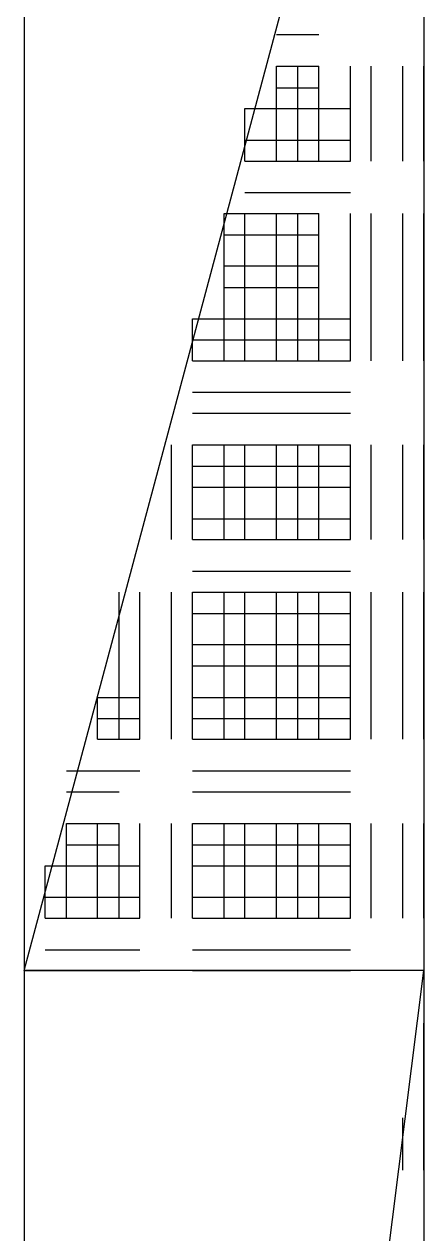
# Model space of a CAD drawing. Header units: millimetres. Extents: x 5 to 415, y 48 to 251.
# Drawn here: x 185.42 to 186.09, y 77.629 to 79.657 of the extents above; entities that cross this region are included whole.
import ezdxf

# ---------------------------------------------------------------- set-up
doc = ezdxf.new("R2010")
doc.units = ezdxf.units.MM
doc.layers.add('P', color=7, linetype='Continuous')

msp = doc.modelspace()

# ---------------------------------------------------------------- linework, layer by layer
at = {"layer": 'P'}
for points in [[(185.42, 80.574), (185.42, 78.07)], [(185.42, 78.07), (186.09, 80.574)], [(186.09, 80.574), (186.09, 78.07)], [(185.843, 79.64), (185.914, 79.64)], [(185.843, 79.64), (185.914, 79.64)], [(185.843, 79.64), (185.914, 79.64)], [(185.843, 79.516), (185.843, 79.587)], [(185.843, 79.516), (185.843, 79.587)], [(185.843, 79.516), (185.843, 79.587)], [(185.843, 79.587), (185.914, 79.587)], [(185.843, 79.587), (185.914, 79.587)], [(185.843, 79.587), (185.914, 79.587)], [(185.843, 79.587), (185.914, 79.587)], [(185.879, 79.516), (185.879, 79.587)], [(185.879, 79.516), (185.879, 79.587)], [(185.879, 79.516), (185.879, 79.587)], [(185.879, 79.516), (185.879, 79.587)], [(185.914, 79.516), (185.914, 79.587)], [(185.914, 79.516), (185.914, 79.587)], [(185.914, 79.516), (185.914, 79.587)], [(185.914, 79.516), (185.914, 79.587)], [(185.967, 79.516), (185.967, 79.587)], [(185.967, 79.516), (185.967, 79.587)], [(185.967, 79.516), (185.967, 79.587)], [(186.002, 79.516), (186.002, 79.587)], [(186.002, 79.516), (186.002, 79.587)], [(186.002, 79.516), (186.002, 79.587)], [(186.002, 79.516), (186.002, 79.587)], [(186.055, 79.516), (186.055, 79.587)], [(186.055, 79.516), (186.055, 79.587)], [(186.055, 79.516), (186.055, 79.587)], [(186.055, 79.516), (186.055, 79.587)], [(186.09, 79.516), (186.09, 79.587)], [(186.09, 79.516), (186.09, 79.587)], [(185.843, 79.551), (185.914, 79.551)], [(185.843, 79.551), (185.914, 79.551)], [(185.843, 79.551), (185.914, 79.551)], [(185.843, 79.551), (185.914, 79.551)], [(185.79, 79.428), (185.79, 79.516)], [(185.79, 79.516), (185.879, 79.516)], [(185.79, 79.516), (185.879, 79.516)], [(185.79, 79.516), (185.879, 79.516)], [(185.843, 79.428), (185.843, 79.516)], [(185.843, 79.428), (185.843, 79.516)], [(185.843, 79.428), (185.843, 79.516)], [(185.843, 79.428), (185.843, 79.516)], [(185.843, 79.516), (185.914, 79.516)], [(185.879, 79.428), (185.879, 79.516)], [(185.879, 79.428), (185.879, 79.516)], [(185.879, 79.428), (185.879, 79.516)], [(185.879, 79.428), (185.879, 79.516)], [(185.879, 79.516), (185.967, 79.516)], [(185.879, 79.516), (185.967, 79.516)], [(185.879, 79.516), (185.967, 79.516)], [(185.914, 79.428), (185.914, 79.516)], [(185.914, 79.428), (185.914, 79.516)], [(185.914, 79.428), (185.914, 79.516)], [(185.914, 79.428), (185.914, 79.516)], [(185.967, 79.428), (185.967, 79.516)], [(185.967, 79.428), (185.967, 79.516)], [(185.967, 79.428), (185.967, 79.516)], [(186.002, 79.428), (186.002, 79.516)], [(186.002, 79.428), (186.002, 79.516)], [(186.002, 79.428), (186.002, 79.516)], [(186.002, 79.428), (186.002, 79.516)], [(186.055, 79.428), (186.055, 79.516)], [(186.055, 79.428), (186.055, 79.516)], [(186.055, 79.428), (186.055, 79.516)], [(186.055, 79.428), (186.055, 79.516)], [(186.09, 79.428), (186.09, 79.516)], [(186.09, 79.428), (186.09, 79.516)], [(185.79, 79.463), (185.879, 79.463)], [(185.79, 79.463), (185.879, 79.463)], [(185.79, 79.463), (185.879, 79.463)], [(185.79, 79.463), (185.879, 79.463)], [(185.879, 79.463), (185.967, 79.463)], [(185.879, 79.463), (185.967, 79.463)], [(185.879, 79.463), (185.967, 79.463)], [(185.879, 79.463), (185.967, 79.463)], [(185.79, 79.428), (185.879, 79.428)], [(185.79, 79.428), (185.879, 79.428)], [(185.79, 79.428), (185.879, 79.428)], [(185.79, 79.428), (185.879, 79.428)], [(185.879, 79.428), (185.967, 79.428)], [(185.879, 79.428), (185.967, 79.428)], [(185.879, 79.428), (185.967, 79.428)], [(185.879, 79.428), (185.967, 79.428)], [(185.79, 79.375), (185.879, 79.375)], [(185.79, 79.375), (185.879, 79.375)], [(185.79, 79.375), (185.879, 79.375)], [(185.79, 79.375), (185.879, 79.375)], [(185.879, 79.375), (185.967, 79.375)], [(185.879, 79.375), (185.967, 79.375)], [(185.879, 79.375), (185.967, 79.375)], [(185.879, 79.375), (185.967, 79.375)], [(185.755, 79.252), (185.755, 79.34)], [(185.755, 79.34), (185.843, 79.34)], [(185.755, 79.34), (185.843, 79.34)], [(185.755, 79.34), (185.843, 79.34)], [(185.79, 79.252), (185.79, 79.34)], [(185.79, 79.252), (185.79, 79.34)], [(185.79, 79.252), (185.79, 79.34)], [(185.79, 79.252), (185.79, 79.34)], [(185.843, 79.252), (185.843, 79.34)], [(185.843, 79.252), (185.843, 79.34)], [(185.843, 79.252), (185.843, 79.34)], [(185.843, 79.252), (185.843, 79.34)], [(185.843, 79.34), (185.914, 79.34)], [(185.843, 79.34), (185.914, 79.34)], [(185.843, 79.34), (185.914, 79.34)], [(185.879, 79.252), (185.879, 79.34)], [(185.879, 79.252), (185.879, 79.34)], [(185.879, 79.252), (185.879, 79.34)], [(185.879, 79.252), (185.879, 79.34)], [(185.914, 79.252), (185.914, 79.34)], [(185.914, 79.252), (185.914, 79.34)], [(185.914, 79.252), (185.914, 79.34)], [(185.914, 79.252), (185.914, 79.34)], [(185.967, 79.252), (185.967, 79.34)], [(185.967, 79.252), (185.967, 79.34)], [(185.967, 79.252), (185.967, 79.34)], [(186.002, 79.252), (186.002, 79.34)], [(186.002, 79.252), (186.002, 79.34)], [(186.002, 79.252), (186.002, 79.34)], [(186.002, 79.252), (186.002, 79.34)], [(186.055, 79.252), (186.055, 79.34)], [(186.055, 79.252), (186.055, 79.34)], [(186.055, 79.252), (186.055, 79.34)], [(186.055, 79.252), (186.055, 79.34)], [(186.09, 79.252), (186.09, 79.34)], [(186.09, 79.252), (186.09, 79.34)], [(185.755, 79.304), (185.843, 79.304)], [(185.755, 79.304), (185.843, 79.304)], [(185.755, 79.304), (185.843, 79.304)], [(185.755, 79.304), (185.843, 79.304)], [(185.843, 79.304), (185.914, 79.304)], [(185.843, 79.304), (185.914, 79.304)], [(185.843, 79.304), (185.914, 79.304)], [(185.843, 79.304), (185.914, 79.304)], [(185.755, 79.163), (185.755, 79.252)], [(185.755, 79.163), (185.755, 79.252)], [(185.755, 79.163), (185.755, 79.252)], [(185.755, 79.252), (185.843, 79.252)], [(185.755, 79.252), (185.843, 79.252)], [(185.755, 79.252), (185.843, 79.252)], [(185.755, 79.252), (185.843, 79.252)], [(185.79, 79.163), (185.79, 79.252)], [(185.79, 79.163), (185.79, 79.252)], [(185.79, 79.163), (185.79, 79.252)], [(185.79, 79.163), (185.79, 79.252)], [(185.843, 79.163), (185.843, 79.252)], [(185.843, 79.163), (185.843, 79.252)], [(185.843, 79.163), (185.843, 79.252)], [(185.843, 79.163), (185.843, 79.252)], [(185.843, 79.252), (185.914, 79.252)], [(185.843, 79.252), (185.914, 79.252)], [(185.843, 79.252), (185.914, 79.252)], [(185.843, 79.252), (185.914, 79.252)], [(185.879, 79.163), (185.879, 79.252)], [(185.879, 79.163), (185.879, 79.252)], [(185.879, 79.163), (185.879, 79.252)], [(185.879, 79.163), (185.879, 79.252)], [(185.914, 79.163), (185.914, 79.252)], [(185.914, 79.163), (185.914, 79.252)], [(185.914, 79.163), (185.914, 79.252)], [(185.914, 79.163), (185.914, 79.252)], [(185.967, 79.163), (185.967, 79.252)], [(185.967, 79.163), (185.967, 79.252)], [(185.967, 79.163), (185.967, 79.252)], [(186.002, 79.163), (186.002, 79.252)], [(186.002, 79.163), (186.002, 79.252)], [(186.002, 79.163), (186.002, 79.252)], [(186.002, 79.163), (186.002, 79.252)], [(186.055, 79.163), (186.055, 79.252)], [(186.055, 79.163), (186.055, 79.252)], [(186.055, 79.163), (186.055, 79.252)], [(186.055, 79.163), (186.055, 79.252)], [(186.09, 79.163), (186.09, 79.252)], [(186.09, 79.163), (186.09, 79.252)], [(185.755, 79.216), (185.843, 79.216)], [(185.755, 79.216), (185.843, 79.216)], [(185.755, 79.216), (185.843, 79.216)], [(185.755, 79.216), (185.843, 79.216)], [(185.843, 79.216), (185.914, 79.216)], [(185.843, 79.216), (185.914, 79.216)], [(185.843, 79.216), (185.914, 79.216)], [(185.843, 79.216), (185.914, 79.216)], [(185.702, 79.093), (185.702, 79.163)], [(185.702, 79.163), (185.79, 79.163)], [(185.702, 79.163), (185.79, 79.163)], [(185.702, 79.163), (185.79, 79.163)], [(185.702, 79.163), (185.79, 79.163)], [(185.755, 79.093), (185.755, 79.163)], [(185.755, 79.093), (185.755, 79.163)], [(185.755, 79.093), (185.755, 79.163)], [(185.755, 79.093), (185.755, 79.163)], [(185.79, 79.093), (185.79, 79.163)], [(185.79, 79.093), (185.79, 79.163)], [(185.79, 79.093), (185.79, 79.163)], [(185.79, 79.093), (185.79, 79.163)], [(185.79, 79.163), (185.879, 79.163)], [(185.79, 79.163), (185.879, 79.163)], [(185.79, 79.163), (185.879, 79.163)], [(185.79, 79.163), (185.879, 79.163)], [(185.843, 79.093), (185.843, 79.163)], [(185.843, 79.093), (185.843, 79.163)], [(185.843, 79.093), (185.843, 79.163)], [(185.843, 79.093), (185.843, 79.163)], [(185.879, 79.093), (185.879, 79.163)], [(185.879, 79.093), (185.879, 79.163)], [(185.879, 79.093), (185.879, 79.163)], [(185.879, 79.093), (185.879, 79.163)], [(185.879, 79.163), (185.967, 79.163)], [(185.879, 79.163), (185.967, 79.163)], [(185.879, 79.163), (185.967, 79.163)], [(185.879, 79.163), (185.967, 79.163)], [(185.914, 79.093), (185.914, 79.163)], [(185.914, 79.093), (185.914, 79.163)], [(185.914, 79.093), (185.914, 79.163)], [(185.914, 79.093), (185.914, 79.163)], [(185.967, 79.093), (185.967, 79.163)], [(185.967, 79.093), (185.967, 79.163)], [(185.967, 79.093), (185.967, 79.163)], [(186.002, 79.093), (186.002, 79.163)], [(186.002, 79.093), (186.002, 79.163)], [(186.002, 79.093), (186.002, 79.163)], [(186.002, 79.093), (186.002, 79.163)], [(186.055, 79.093), (186.055, 79.163)], [(186.055, 79.093), (186.055, 79.163)], [(186.055, 79.093), (186.055, 79.163)], [(186.055, 79.093), (186.055, 79.163)], [(186.09, 79.093), (186.09, 79.163)], [(186.09, 79.093), (186.09, 79.163)], [(185.702, 79.128), (185.79, 79.128)], [(185.702, 79.128), (185.79, 79.128)], [(185.702, 79.128), (185.79, 79.128)], [(185.702, 79.128), (185.79, 79.128)], [(185.79, 79.128), (185.879, 79.128)], [(185.79, 79.128), (185.879, 79.128)], [(185.79, 79.128), (185.879, 79.128)], [(185.79, 79.128), (185.879, 79.128)], [(185.879, 79.128), (185.967, 79.128)], [(185.879, 79.128), (185.967, 79.128)], [(185.879, 79.128), (185.967, 79.128)], [(185.879, 79.128), (185.967, 79.128)], [(185.702, 79.093), (185.79, 79.093)], [(185.702, 79.093), (185.79, 79.093)], [(185.702, 79.093), (185.79, 79.093)], [(185.702, 79.093), (185.79, 79.093)], [(185.79, 79.093), (185.879, 79.093)], [(185.79, 79.093), (185.879, 79.093)], [(185.79, 79.093), (185.879, 79.093)], [(185.79, 79.093), (185.879, 79.093)], [(185.879, 79.093), (185.967, 79.093)], [(185.879, 79.093), (185.967, 79.093)], [(185.879, 79.093), (185.967, 79.093)], [(185.879, 79.093), (185.967, 79.093)], [(185.702, 79.04), (185.79, 79.04)], [(185.702, 79.04), (185.79, 79.04)], [(185.702, 79.04), (185.79, 79.04)], [(185.702, 79.04), (185.79, 79.04)], [(185.79, 79.04), (185.879, 79.04)], [(185.79, 79.04), (185.879, 79.04)], [(185.79, 79.04), (185.879, 79.04)], [(185.79, 79.04), (185.879, 79.04)], [(185.879, 79.04), (185.967, 79.04)], [(185.879, 79.04), (185.967, 79.04)], [(185.879, 79.04), (185.967, 79.04)], [(185.879, 79.04), (185.967, 79.04)], [(185.702, 79.005), (185.79, 79.005)], [(185.702, 79.005), (185.79, 79.005)], [(185.702, 79.005), (185.79, 79.005)], [(185.79, 79.005), (185.879, 79.005)], [(185.79, 79.005), (185.879, 79.005)], [(185.79, 79.005), (185.879, 79.005)], [(185.879, 79.005), (185.967, 79.005)], [(185.879, 79.005), (185.967, 79.005)], [(185.879, 79.005), (185.967, 79.005)], [(185.667, 78.881), (185.667, 78.952)], [(185.667, 78.881), (185.667, 78.952)], [(185.702, 78.881), (185.702, 78.952)], [(185.702, 78.881), (185.702, 78.952)], [(185.702, 78.881), (185.702, 78.952)], [(185.702, 78.881), (185.702, 78.952)], [(185.702, 78.952), (185.79, 78.952)], [(185.702, 78.952), (185.79, 78.952)], [(185.702, 78.952), (185.79, 78.952)], [(185.702, 78.952), (185.79, 78.952)], [(185.755, 78.881), (185.755, 78.952)], [(185.755, 78.881), (185.755, 78.952)], [(185.755, 78.881), (185.755, 78.952)], [(185.755, 78.881), (185.755, 78.952)], [(185.79, 78.881), (185.79, 78.952)], [(185.79, 78.881), (185.79, 78.952)], [(185.79, 78.881), (185.79, 78.952)], [(185.79, 78.881), (185.79, 78.952)], [(185.79, 78.952), (185.879, 78.952)], [(185.79, 78.952), (185.879, 78.952)], [(185.79, 78.952), (185.879, 78.952)], [(185.79, 78.952), (185.879, 78.952)], [(185.843, 78.881), (185.843, 78.952)], [(185.843, 78.881), (185.843, 78.952)], [(185.843, 78.881), (185.843, 78.952)], [(185.843, 78.881), (185.843, 78.952)], [(185.879, 78.881), (185.879, 78.952)], [(185.879, 78.881), (185.879, 78.952)], [(185.879, 78.881), (185.879, 78.952)], [(185.879, 78.881), (185.879, 78.952)], [(185.879, 78.952), (185.967, 78.952)], [(185.879, 78.952), (185.967, 78.952)], [(185.879, 78.952), (185.967, 78.952)], [(185.879, 78.952), (185.967, 78.952)], [(185.914, 78.881), (185.914, 78.952)], [(185.914, 78.881), (185.914, 78.952)], [(185.914, 78.881), (185.914, 78.952)], [(185.914, 78.881), (185.914, 78.952)], [(185.967, 78.881), (185.967, 78.952)], [(185.967, 78.881), (185.967, 78.952)], [(185.967, 78.881), (185.967, 78.952)], [(186.002, 78.881), (186.002, 78.952)], [(186.002, 78.881), (186.002, 78.952)], [(186.002, 78.881), (186.002, 78.952)], [(186.002, 78.881), (186.002, 78.952)], [(186.055, 78.881), (186.055, 78.952)], [(186.055, 78.881), (186.055, 78.952)], [(186.055, 78.881), (186.055, 78.952)], [(186.055, 78.881), (186.055, 78.952)], [(186.09, 78.881), (186.09, 78.952)], [(186.09, 78.881), (186.09, 78.952)], [(185.702, 78.916), (185.79, 78.916)], [(185.702, 78.916), (185.79, 78.916)], [(185.702, 78.916), (185.79, 78.916)], [(185.702, 78.916), (185.79, 78.916)], [(185.79, 78.916), (185.879, 78.916)], [(185.79, 78.916), (185.879, 78.916)], [(185.79, 78.916), (185.879, 78.916)], [(185.79, 78.916), (185.879, 78.916)], [(185.879, 78.916), (185.967, 78.916)], [(185.879, 78.916), (185.967, 78.916)], [(185.879, 78.916), (185.967, 78.916)], [(185.879, 78.916), (185.967, 78.916)], [(185.667, 78.793), (185.667, 78.881)], [(185.667, 78.793), (185.667, 78.881)], [(185.667, 78.793), (185.667, 78.881)], [(185.667, 78.793), (185.667, 78.881)], [(185.702, 78.793), (185.702, 78.881)], [(185.702, 78.793), (185.702, 78.881)], [(185.702, 78.793), (185.702, 78.881)], [(185.702, 78.793), (185.702, 78.881)], [(185.702, 78.881), (185.79, 78.881)], [(185.702, 78.881), (185.79, 78.881)], [(185.702, 78.881), (185.79, 78.881)], [(185.702, 78.881), (185.79, 78.881)], [(185.755, 78.793), (185.755, 78.881)], [(185.755, 78.793), (185.755, 78.881)], [(185.755, 78.793), (185.755, 78.881)], [(185.755, 78.793), (185.755, 78.881)], [(185.79, 78.793), (185.79, 78.881)], [(185.79, 78.793), (185.79, 78.881)], [(185.79, 78.793), (185.79, 78.881)], [(185.79, 78.793), (185.79, 78.881)], [(185.79, 78.881), (185.879, 78.881)], [(185.79, 78.881), (185.879, 78.881)], [(185.79, 78.881), (185.879, 78.881)], [(185.79, 78.881), (185.879, 78.881)], [(185.843, 78.793), (185.843, 78.881)], [(185.843, 78.793), (185.843, 78.881)], [(185.843, 78.793), (185.843, 78.881)], [(185.843, 78.793), (185.843, 78.881)], [(185.879, 78.793), (185.879, 78.881)], [(185.879, 78.793), (185.879, 78.881)], [(185.879, 78.793), (185.879, 78.881)], [(185.879, 78.793), (185.879, 78.881)], [(185.879, 78.881), (185.967, 78.881)], [(185.879, 78.881), (185.967, 78.881)], [(185.879, 78.881), (185.967, 78.881)], [(185.879, 78.881), (185.967, 78.881)], [(185.914, 78.793), (185.914, 78.881)], [(185.914, 78.793), (185.914, 78.881)], [(185.914, 78.793), (185.914, 78.881)], [(185.914, 78.793), (185.914, 78.881)], [(185.967, 78.793), (185.967, 78.881)], [(185.967, 78.793), (185.967, 78.881)], [(185.967, 78.793), (185.967, 78.881)], [(186.002, 78.793), (186.002, 78.881)], [(186.002, 78.793), (186.002, 78.881)], [(186.002, 78.793), (186.002, 78.881)], [(186.002, 78.793), (186.002, 78.881)], [(186.055, 78.793), (186.055, 78.881)], [(186.055, 78.793), (186.055, 78.881)], [(186.055, 78.793), (186.055, 78.881)], [(186.055, 78.793), (186.055, 78.881)], [(186.09, 78.793), (186.09, 78.881)], [(186.09, 78.793), (186.09, 78.881)], [(185.702, 78.828), (185.79, 78.828)], [(185.702, 78.828), (185.79, 78.828)], [(185.702, 78.828), (185.79, 78.828)], [(185.702, 78.828), (185.79, 78.828)], [(185.79, 78.828), (185.879, 78.828)], [(185.79, 78.828), (185.879, 78.828)], [(185.79, 78.828), (185.879, 78.828)], [(185.79, 78.828), (185.879, 78.828)], [(185.879, 78.828), (185.967, 78.828)], [(185.879, 78.828), (185.967, 78.828)], [(185.879, 78.828), (185.967, 78.828)], [(185.879, 78.828), (185.967, 78.828)], [(185.702, 78.793), (185.79, 78.793)], [(185.702, 78.793), (185.79, 78.793)], [(185.702, 78.793), (185.79, 78.793)], [(185.702, 78.793), (185.79, 78.793)], [(185.79, 78.793), (185.879, 78.793)], [(185.79, 78.793), (185.879, 78.793)], [(185.79, 78.793), (185.879, 78.793)], [(185.79, 78.793), (185.879, 78.793)], [(185.879, 78.793), (185.967, 78.793)], [(185.879, 78.793), (185.967, 78.793)], [(185.879, 78.793), (185.967, 78.793)], [(185.879, 78.793), (185.967, 78.793)], [(185.702, 78.74), (185.79, 78.74)], [(185.702, 78.74), (185.79, 78.74)], [(185.702, 78.74), (185.79, 78.74)], [(185.702, 78.74), (185.79, 78.74)], [(185.79, 78.74), (185.879, 78.74)], [(185.79, 78.74), (185.879, 78.74)], [(185.79, 78.74), (185.879, 78.74)], [(185.79, 78.74), (185.879, 78.74)], [(185.879, 78.74), (185.967, 78.74)], [(185.879, 78.74), (185.967, 78.74)], [(185.879, 78.74), (185.967, 78.74)], [(185.879, 78.74), (185.967, 78.74)], [(185.579, 78.617), (185.579, 78.705)], [(185.614, 78.617), (185.614, 78.705)], [(185.614, 78.617), (185.614, 78.705)], [(185.614, 78.617), (185.614, 78.705)], [(185.667, 78.617), (185.667, 78.705)], [(185.667, 78.617), (185.667, 78.705)], [(185.667, 78.617), (185.667, 78.705)], [(185.667, 78.617), (185.667, 78.705)], [(185.702, 78.617), (185.702, 78.705)], [(185.702, 78.617), (185.702, 78.705)], [(185.702, 78.617), (185.702, 78.705)], [(185.702, 78.617), (185.702, 78.705)], [(185.702, 78.705), (185.79, 78.705)], [(185.702, 78.705), (185.79, 78.705)], [(185.702, 78.705), (185.79, 78.705)], [(185.755, 78.617), (185.755, 78.705)], [(185.755, 78.617), (185.755, 78.705)], [(185.755, 78.617), (185.755, 78.705)], [(185.755, 78.617), (185.755, 78.705)], [(185.79, 78.617), (185.79, 78.705)], [(185.79, 78.617), (185.79, 78.705)], [(185.79, 78.617), (185.79, 78.705)], [(185.79, 78.617), (185.79, 78.705)], [(185.79, 78.705), (185.879, 78.705)], [(185.79, 78.705), (185.879, 78.705)], [(185.79, 78.705), (185.879, 78.705)], [(185.843, 78.617), (185.843, 78.705)], [(185.843, 78.617), (185.843, 78.705)], [(185.843, 78.617), (185.843, 78.705)], [(185.843, 78.617), (185.843, 78.705)], [(185.879, 78.617), (185.879, 78.705)], [(185.879, 78.617), (185.879, 78.705)], [(185.879, 78.617), (185.879, 78.705)], [(185.879, 78.617), (185.879, 78.705)], [(185.879, 78.705), (185.967, 78.705)], [(185.879, 78.705), (185.967, 78.705)], [(185.879, 78.705), (185.967, 78.705)], [(185.914, 78.617), (185.914, 78.705)], [(185.914, 78.617), (185.914, 78.705)], [(185.914, 78.617), (185.914, 78.705)], [(185.914, 78.617), (185.914, 78.705)], [(185.967, 78.617), (185.967, 78.705)], [(185.967, 78.617), (185.967, 78.705)], [(185.967, 78.617), (185.967, 78.705)], [(186.002, 78.617), (186.002, 78.705)], [(186.002, 78.617), (186.002, 78.705)], [(186.002, 78.617), (186.002, 78.705)], [(186.002, 78.617), (186.002, 78.705)], [(186.055, 78.617), (186.055, 78.705)], [(186.055, 78.617), (186.055, 78.705)], [(186.055, 78.617), (186.055, 78.705)], [(186.055, 78.617), (186.055, 78.705)], [(186.09, 78.617), (186.09, 78.705)], [(186.09, 78.617), (186.09, 78.705)], [(185.702, 78.669), (185.79, 78.669)], [(185.702, 78.669), (185.79, 78.669)], [(185.702, 78.669), (185.79, 78.669)], [(185.702, 78.669), (185.79, 78.669)], [(185.79, 78.669), (185.879, 78.669)], [(185.79, 78.669), (185.879, 78.669)], [(185.79, 78.669), (185.879, 78.669)], [(185.79, 78.669), (185.879, 78.669)], [(185.879, 78.669), (185.967, 78.669)], [(185.879, 78.669), (185.967, 78.669)], [(185.879, 78.669), (185.967, 78.669)], [(185.879, 78.669), (185.967, 78.669)], [(185.579, 78.528), (185.579, 78.617)], [(185.579, 78.528), (185.579, 78.617)], [(185.579, 78.528), (185.579, 78.617)], [(185.614, 78.528), (185.614, 78.617)], [(185.614, 78.528), (185.614, 78.617)], [(185.614, 78.528), (185.614, 78.617)], [(185.667, 78.528), (185.667, 78.617)], [(185.667, 78.528), (185.667, 78.617)], [(185.667, 78.528), (185.667, 78.617)], [(185.667, 78.528), (185.667, 78.617)], [(185.702, 78.528), (185.702, 78.617)], [(185.702, 78.528), (185.702, 78.617)], [(185.702, 78.528), (185.702, 78.617)], [(185.702, 78.528), (185.702, 78.617)], [(185.702, 78.617), (185.79, 78.617)], [(185.702, 78.617), (185.79, 78.617)], [(185.702, 78.617), (185.79, 78.617)], [(185.702, 78.617), (185.79, 78.617)], [(185.755, 78.528), (185.755, 78.617)], [(185.755, 78.528), (185.755, 78.617)], [(185.755, 78.528), (185.755, 78.617)], [(185.755, 78.528), (185.755, 78.617)], [(185.79, 78.528), (185.79, 78.617)], [(185.79, 78.528), (185.79, 78.617)], [(185.79, 78.528), (185.79, 78.617)], [(185.79, 78.528), (185.79, 78.617)], [(185.79, 78.617), (185.879, 78.617)], [(185.79, 78.617), (185.879, 78.617)], [(185.79, 78.617), (185.879, 78.617)], [(185.79, 78.617), (185.879, 78.617)], [(185.843, 78.528), (185.843, 78.617)], [(185.843, 78.528), (185.843, 78.617)], [(185.843, 78.528), (185.843, 78.617)], [(185.843, 78.528), (185.843, 78.617)], [(185.879, 78.528), (185.879, 78.617)], [(185.879, 78.528), (185.879, 78.617)], [(185.879, 78.528), (185.879, 78.617)], [(185.879, 78.528), (185.879, 78.617)], [(185.879, 78.617), (185.967, 78.617)], [(185.879, 78.617), (185.967, 78.617)], [(185.879, 78.617), (185.967, 78.617)], [(185.879, 78.617), (185.967, 78.617)], [(185.914, 78.528), (185.914, 78.617)], [(185.914, 78.528), (185.914, 78.617)], [(185.914, 78.528), (185.914, 78.617)], [(185.914, 78.528), (185.914, 78.617)], [(185.967, 78.528), (185.967, 78.617)], [(185.967, 78.528), (185.967, 78.617)], [(185.967, 78.528), (185.967, 78.617)], [(186.002, 78.528), (186.002, 78.617)], [(186.002, 78.528), (186.002, 78.617)], [(186.002, 78.528), (186.002, 78.617)], [(186.002, 78.528), (186.002, 78.617)], [(186.055, 78.528), (186.055, 78.617)], [(186.055, 78.528), (186.055, 78.617)], [(186.055, 78.528), (186.055, 78.617)], [(186.055, 78.528), (186.055, 78.617)], [(186.09, 78.528), (186.09, 78.617)], [(186.09, 78.528), (186.09, 78.617)], [(185.702, 78.581), (185.79, 78.581)], [(185.702, 78.581), (185.79, 78.581)], [(185.702, 78.581), (185.79, 78.581)], [(185.702, 78.581), (185.79, 78.581)], [(185.79, 78.581), (185.879, 78.581)], [(185.79, 78.581), (185.879, 78.581)], [(185.79, 78.581), (185.879, 78.581)], [(185.79, 78.581), (185.879, 78.581)], [(185.879, 78.581), (185.967, 78.581)], [(185.879, 78.581), (185.967, 78.581)], [(185.879, 78.581), (185.967, 78.581)], [(185.879, 78.581), (185.967, 78.581)], [(185.543, 78.458), (185.543, 78.528)], [(185.543, 78.528), (185.614, 78.528)], [(185.543, 78.528), (185.614, 78.528)], [(185.543, 78.528), (185.614, 78.528)], [(185.543, 78.528), (185.614, 78.528)], [(185.579, 78.458), (185.579, 78.528)], [(185.579, 78.458), (185.579, 78.528)], [(185.579, 78.458), (185.579, 78.528)], [(185.579, 78.458), (185.579, 78.528)], [(185.614, 78.458), (185.614, 78.528)], [(185.614, 78.458), (185.614, 78.528)], [(185.614, 78.458), (185.614, 78.528)], [(185.667, 78.458), (185.667, 78.528)], [(185.667, 78.458), (185.667, 78.528)], [(185.667, 78.458), (185.667, 78.528)], [(185.667, 78.458), (185.667, 78.528)], [(185.702, 78.458), (185.702, 78.528)], [(185.702, 78.458), (185.702, 78.528)], [(185.702, 78.458), (185.702, 78.528)], [(185.702, 78.458), (185.702, 78.528)], [(185.702, 78.528), (185.79, 78.528)], [(185.702, 78.528), (185.79, 78.528)], [(185.702, 78.528), (185.79, 78.528)], [(185.702, 78.528), (185.79, 78.528)], [(185.755, 78.458), (185.755, 78.528)], [(185.755, 78.458), (185.755, 78.528)], [(185.755, 78.458), (185.755, 78.528)], [(185.755, 78.458), (185.755, 78.528)], [(185.79, 78.458), (185.79, 78.528)], [(185.79, 78.458), (185.79, 78.528)], [(185.79, 78.458), (185.79, 78.528)], [(185.79, 78.458), (185.79, 78.528)], [(185.79, 78.528), (185.879, 78.528)], [(185.79, 78.528), (185.879, 78.528)], [(185.79, 78.528), (185.879, 78.528)], [(185.79, 78.528), (185.879, 78.528)], [(185.843, 78.458), (185.843, 78.528)], [(185.843, 78.458), (185.843, 78.528)], [(185.843, 78.458), (185.843, 78.528)], [(185.843, 78.458), (185.843, 78.528)], [(185.879, 78.458), (185.879, 78.528)], [(185.879, 78.458), (185.879, 78.528)], [(185.879, 78.458), (185.879, 78.528)], [(185.879, 78.458), (185.879, 78.528)], [(185.879, 78.528), (185.967, 78.528)], [(185.879, 78.528), (185.967, 78.528)], [(185.879, 78.528), (185.967, 78.528)], [(185.879, 78.528), (185.967, 78.528)], [(185.914, 78.458), (185.914, 78.528)], [(185.914, 78.458), (185.914, 78.528)], [(185.914, 78.458), (185.914, 78.528)], [(185.914, 78.458), (185.914, 78.528)], [(185.967, 78.458), (185.967, 78.528)], [(185.967, 78.458), (185.967, 78.528)], [(185.967, 78.458), (185.967, 78.528)], [(186.002, 78.458), (186.002, 78.528)], [(186.002, 78.458), (186.002, 78.528)], [(186.002, 78.458), (186.002, 78.528)], [(186.002, 78.458), (186.002, 78.528)], [(186.055, 78.458), (186.055, 78.528)], [(186.055, 78.458), (186.055, 78.528)], [(186.055, 78.458), (186.055, 78.528)], [(186.055, 78.458), (186.055, 78.528)], [(186.09, 78.458), (186.09, 78.528)], [(186.09, 78.458), (186.09, 78.528)], [(185.543, 78.493), (185.614, 78.493)], [(185.543, 78.493), (185.614, 78.493)], [(185.543, 78.493), (185.614, 78.493)], [(185.543, 78.493), (185.614, 78.493)], [(185.702, 78.493), (185.79, 78.493)], [(185.702, 78.493), (185.79, 78.493)], [(185.702, 78.493), (185.79, 78.493)], [(185.702, 78.493), (185.79, 78.493)], [(185.79, 78.493), (185.879, 78.493)], [(185.79, 78.493), (185.879, 78.493)], [(185.79, 78.493), (185.879, 78.493)], [(185.79, 78.493), (185.879, 78.493)], [(185.879, 78.493), (185.967, 78.493)], [(185.879, 78.493), (185.967, 78.493)], [(185.879, 78.493), (185.967, 78.493)], [(185.879, 78.493), (185.967, 78.493)], [(185.543, 78.458), (185.614, 78.458)], [(185.543, 78.458), (185.614, 78.458)], [(185.543, 78.458), (185.614, 78.458)], [(185.543, 78.458), (185.614, 78.458)], [(185.702, 78.458), (185.79, 78.458)], [(185.702, 78.458), (185.79, 78.458)], [(185.702, 78.458), (185.79, 78.458)], [(185.702, 78.458), (185.79, 78.458)], [(185.79, 78.458), (185.879, 78.458)], [(185.79, 78.458), (185.879, 78.458)], [(185.79, 78.458), (185.879, 78.458)], [(185.79, 78.458), (185.879, 78.458)], [(185.879, 78.458), (185.967, 78.458)], [(185.879, 78.458), (185.967, 78.458)], [(185.879, 78.458), (185.967, 78.458)], [(185.879, 78.458), (185.967, 78.458)], [(185.491, 78.405), (185.579, 78.405)], [(185.491, 78.405), (185.579, 78.405)], [(185.543, 78.405), (185.614, 78.405)], [(185.543, 78.405), (185.614, 78.405)], [(185.702, 78.405), (185.79, 78.405)], [(185.702, 78.405), (185.79, 78.405)], [(185.702, 78.405), (185.79, 78.405)], [(185.702, 78.405), (185.79, 78.405)], [(185.79, 78.405), (185.879, 78.405)], [(185.79, 78.405), (185.879, 78.405)], [(185.79, 78.405), (185.879, 78.405)], [(185.79, 78.405), (185.879, 78.405)], [(185.879, 78.405), (185.967, 78.405)], [(185.879, 78.405), (185.967, 78.405)], [(185.879, 78.405), (185.967, 78.405)], [(185.879, 78.405), (185.967, 78.405)], [(185.491, 78.37), (185.579, 78.37)], [(185.491, 78.37), (185.579, 78.37)], [(185.491, 78.37), (185.579, 78.37)], [(185.702, 78.37), (185.79, 78.37)], [(185.702, 78.37), (185.79, 78.37)], [(185.702, 78.37), (185.79, 78.37)], [(185.79, 78.37), (185.879, 78.37)], [(185.79, 78.37), (185.879, 78.37)], [(185.79, 78.37), (185.879, 78.37)], [(185.879, 78.37), (185.967, 78.37)], [(185.879, 78.37), (185.967, 78.37)], [(185.879, 78.37), (185.967, 78.37)], [(185.491, 78.246), (185.491, 78.317)], [(185.491, 78.246), (185.491, 78.317)], [(185.491, 78.246), (185.491, 78.317)], [(185.491, 78.317), (185.579, 78.317)], [(185.491, 78.317), (185.579, 78.317)], [(185.491, 78.317), (185.579, 78.317)], [(185.491, 78.317), (185.579, 78.317)], [(185.543, 78.246), (185.543, 78.317)], [(185.543, 78.246), (185.543, 78.317)], [(185.543, 78.246), (185.543, 78.317)], [(185.543, 78.246), (185.543, 78.317)], [(185.579, 78.246), (185.579, 78.317)], [(185.579, 78.246), (185.579, 78.317)], [(185.579, 78.246), (185.579, 78.317)], [(185.579, 78.246), (185.579, 78.317)], [(185.614, 78.246), (185.614, 78.317)], [(185.614, 78.246), (185.614, 78.317)], [(185.614, 78.246), (185.614, 78.317)], [(185.667, 78.246), (185.667, 78.317)], [(185.667, 78.246), (185.667, 78.317)], [(185.667, 78.246), (185.667, 78.317)], [(185.667, 78.246), (185.667, 78.317)], [(185.702, 78.246), (185.702, 78.317)], [(185.702, 78.246), (185.702, 78.317)], [(185.702, 78.246), (185.702, 78.317)], [(185.702, 78.246), (185.702, 78.317)], [(185.702, 78.317), (185.79, 78.317)], [(185.702, 78.317), (185.79, 78.317)], [(185.702, 78.317), (185.79, 78.317)], [(185.702, 78.317), (185.79, 78.317)], [(185.755, 78.246), (185.755, 78.317)], [(185.755, 78.246), (185.755, 78.317)], [(185.755, 78.246), (185.755, 78.317)], [(185.755, 78.246), (185.755, 78.317)], [(185.79, 78.246), (185.79, 78.317)], [(185.79, 78.246), (185.79, 78.317)], [(185.79, 78.246), (185.79, 78.317)], [(185.79, 78.246), (185.79, 78.317)], [(185.79, 78.317), (185.879, 78.317)], [(185.79, 78.317), (185.879, 78.317)], [(185.79, 78.317), (185.879, 78.317)], [(185.79, 78.317), (185.879, 78.317)], [(185.843, 78.246), (185.843, 78.317)], [(185.843, 78.246), (185.843, 78.317)], [(185.843, 78.246), (185.843, 78.317)], [(185.843, 78.246), (185.843, 78.317)], [(185.879, 78.246), (185.879, 78.317)], [(185.879, 78.246), (185.879, 78.317)], [(185.879, 78.246), (185.879, 78.317)], [(185.879, 78.246), (185.879, 78.317)], [(185.879, 78.317), (185.967, 78.317)], [(185.879, 78.317), (185.967, 78.317)], [(185.879, 78.317), (185.967, 78.317)], [(185.879, 78.317), (185.967, 78.317)], [(185.914, 78.246), (185.914, 78.317)], [(185.914, 78.246), (185.914, 78.317)], [(185.914, 78.246), (185.914, 78.317)], [(185.914, 78.246), (185.914, 78.317)], [(185.967, 78.246), (185.967, 78.317)], [(185.967, 78.246), (185.967, 78.317)], [(185.967, 78.246), (185.967, 78.317)], [(186.002, 78.246), (186.002, 78.317)], [(186.002, 78.246), (186.002, 78.317)], [(186.002, 78.246), (186.002, 78.317)], [(186.002, 78.246), (186.002, 78.317)], [(186.055, 78.246), (186.055, 78.317)], [(186.055, 78.246), (186.055, 78.317)], [(186.055, 78.246), (186.055, 78.317)], [(186.055, 78.246), (186.055, 78.317)], [(186.09, 78.246), (186.09, 78.317)], [(186.09, 78.246), (186.09, 78.317)], [(185.491, 78.281), (185.579, 78.281)], [(185.491, 78.281), (185.579, 78.281)], [(185.491, 78.281), (185.579, 78.281)], [(185.491, 78.281), (185.579, 78.281)], [(185.702, 78.281), (185.79, 78.281)], [(185.702, 78.281), (185.79, 78.281)], [(185.702, 78.281), (185.79, 78.281)], [(185.702, 78.281), (185.79, 78.281)], [(185.79, 78.281), (185.879, 78.281)], [(185.79, 78.281), (185.879, 78.281)], [(185.79, 78.281), (185.879, 78.281)], [(185.79, 78.281), (185.879, 78.281)], [(185.879, 78.281), (185.967, 78.281)], [(185.879, 78.281), (185.967, 78.281)], [(185.879, 78.281), (185.967, 78.281)], [(185.879, 78.281), (185.967, 78.281)], [(185.455, 78.158), (185.455, 78.246)], [(185.455, 78.246), (185.543, 78.246)], [(185.455, 78.246), (185.543, 78.246)], [(185.491, 78.158), (185.491, 78.246)], [(185.491, 78.158), (185.491, 78.246)], [(185.491, 78.158), (185.491, 78.246)], [(185.491, 78.158), (185.491, 78.246)], [(185.491, 78.246), (185.579, 78.246)], [(185.491, 78.246), (185.579, 78.246)], [(185.543, 78.158), (185.543, 78.246)], [(185.543, 78.158), (185.543, 78.246)], [(185.543, 78.158), (185.543, 78.246)], [(185.543, 78.158), (185.543, 78.246)], [(185.543, 78.246), (185.614, 78.246)], [(185.543, 78.246), (185.614, 78.246)], [(185.579, 78.158), (185.579, 78.246)], [(185.579, 78.158), (185.579, 78.246)], [(185.579, 78.158), (185.579, 78.246)], [(185.579, 78.158), (185.579, 78.246)], [(185.614, 78.158), (185.614, 78.246)], [(185.614, 78.158), (185.614, 78.246)], [(185.614, 78.158), (185.614, 78.246)], [(185.667, 78.158), (185.667, 78.246)], [(185.667, 78.158), (185.667, 78.246)], [(185.667, 78.158), (185.667, 78.246)], [(185.667, 78.158), (185.667, 78.246)], [(185.702, 78.158), (185.702, 78.246)], [(185.702, 78.158), (185.702, 78.246)], [(185.702, 78.158), (185.702, 78.246)], [(185.702, 78.158), (185.702, 78.246)], [(185.702, 78.246), (185.79, 78.246)], [(185.702, 78.246), (185.79, 78.246)], [(185.702, 78.246), (185.79, 78.246)], [(185.702, 78.246), (185.79, 78.246)], [(185.755, 78.158), (185.755, 78.246)], [(185.755, 78.158), (185.755, 78.246)], [(185.755, 78.158), (185.755, 78.246)], [(185.755, 78.158), (185.755, 78.246)], [(185.79, 78.158), (185.79, 78.246)], [(185.79, 78.158), (185.79, 78.246)], [(185.79, 78.158), (185.79, 78.246)], [(185.79, 78.158), (185.79, 78.246)], [(185.79, 78.246), (185.879, 78.246)], [(185.79, 78.246), (185.879, 78.246)], [(185.79, 78.246), (185.879, 78.246)], [(185.79, 78.246), (185.879, 78.246)], [(185.843, 78.158), (185.843, 78.246)], [(185.843, 78.158), (185.843, 78.246)], [(185.843, 78.158), (185.843, 78.246)], [(185.843, 78.158), (185.843, 78.246)], [(185.879, 78.158), (185.879, 78.246)], [(185.879, 78.158), (185.879, 78.246)], [(185.879, 78.158), (185.879, 78.246)], [(185.879, 78.158), (185.879, 78.246)], [(185.879, 78.246), (185.967, 78.246)], [(185.879, 78.246), (185.967, 78.246)], [(185.879, 78.246), (185.967, 78.246)], [(185.879, 78.246), (185.967, 78.246)], [(185.914, 78.158), (185.914, 78.246)], [(185.914, 78.158), (185.914, 78.246)], [(185.914, 78.158), (185.914, 78.246)], [(185.914, 78.158), (185.914, 78.246)], [(185.967, 78.158), (185.967, 78.246)], [(185.967, 78.158), (185.967, 78.246)], [(185.967, 78.158), (185.967, 78.246)], [(186.002, 78.158), (186.002, 78.246)], [(186.002, 78.158), (186.002, 78.246)], [(186.002, 78.158), (186.002, 78.246)], [(186.002, 78.158), (186.002, 78.246)], [(186.055, 78.158), (186.055, 78.246)], [(186.055, 78.158), (186.055, 78.246)], [(186.055, 78.158), (186.055, 78.246)], [(186.055, 78.158), (186.055, 78.246)], [(186.09, 78.158), (186.09, 78.246)], [(186.09, 78.158), (186.09, 78.246)], [(185.455, 78.193), (185.543, 78.193)], [(185.455, 78.193), (185.543, 78.193)], [(185.455, 78.193), (185.543, 78.193)], [(185.455, 78.193), (185.543, 78.193)], [(185.543, 78.193), (185.614, 78.193)], [(185.543, 78.193), (185.614, 78.193)], [(185.543, 78.193), (185.614, 78.193)], [(185.543, 78.193), (185.614, 78.193)], [(185.702, 78.193), (185.79, 78.193)], [(185.702, 78.193), (185.79, 78.193)], [(185.702, 78.193), (185.79, 78.193)], [(185.702, 78.193), (185.79, 78.193)], [(185.79, 78.193), (185.879, 78.193)], [(185.79, 78.193), (185.879, 78.193)], [(185.79, 78.193), (185.879, 78.193)], [(185.79, 78.193), (185.879, 78.193)], [(185.879, 78.193), (185.967, 78.193)], [(185.879, 78.193), (185.967, 78.193)], [(185.879, 78.193), (185.967, 78.193)], [(185.879, 78.193), (185.967, 78.193)], [(185.455, 78.158), (185.543, 78.158)], [(185.455, 78.158), (185.543, 78.158)], [(185.455, 78.158), (185.543, 78.158)], [(185.455, 78.158), (185.543, 78.158)], [(185.543, 78.158), (185.614, 78.158)], [(185.543, 78.158), (185.614, 78.158)], [(185.543, 78.158), (185.614, 78.158)], [(185.543, 78.158), (185.614, 78.158)], [(185.702, 78.158), (185.79, 78.158)], [(185.702, 78.158), (185.79, 78.158)], [(185.702, 78.158), (185.79, 78.158)], [(185.702, 78.158), (185.79, 78.158)], [(185.79, 78.158), (185.879, 78.158)], [(185.79, 78.158), (185.879, 78.158)], [(185.79, 78.158), (185.879, 78.158)], [(185.79, 78.158), (185.879, 78.158)], [(185.879, 78.158), (185.967, 78.158)], [(185.879, 78.158), (185.967, 78.158)], [(185.879, 78.158), (185.967, 78.158)], [(185.879, 78.158), (185.967, 78.158)], [(185.455, 78.105), (185.543, 78.105)], [(185.455, 78.105), (185.543, 78.105)], [(185.455, 78.105), (185.543, 78.105)], [(185.455, 78.105), (185.543, 78.105)], [(185.543, 78.105), (185.614, 78.105)], [(185.543, 78.105), (185.614, 78.105)], [(185.543, 78.105), (185.614, 78.105)], [(185.543, 78.105), (185.614, 78.105)], [(185.702, 78.105), (185.79, 78.105)], [(185.702, 78.105), (185.79, 78.105)], [(185.702, 78.105), (185.79, 78.105)], [(185.702, 78.105), (185.79, 78.105)], [(185.79, 78.105), (185.879, 78.105)], [(185.79, 78.105), (185.879, 78.105)], [(185.79, 78.105), (185.879, 78.105)], [(185.79, 78.105), (185.879, 78.105)], [(185.879, 78.105), (185.967, 78.105)], [(185.879, 78.105), (185.967, 78.105)], [(185.879, 78.105), (185.967, 78.105)], [(185.879, 78.105), (185.967, 78.105)], [(185.42, 78.07), (185.42, 72.743)], [(185.42, 72.743), (186.09, 78.07)], [(186.09, 78.07), (185.42, 78.07)], [(185.42, 78.07), (185.491, 78.07)], [(186.09, 78.07), (185.42, 78.07)], [(185.455, 78.07), (185.543, 78.07)], [(185.491, 78.07), (185.579, 78.07)], [(185.543, 78.07), (185.614, 78.07)], [(185.702, 78.07), (185.79, 78.07)], [(185.702, 78.07), (185.79, 78.07)], [(185.79, 78.07), (185.879, 78.07)], [(185.79, 78.07), (185.879, 78.07)], [(185.879, 78.07), (185.967, 78.07)], [(185.879, 78.07), (185.967, 78.07)], [(186.09, 78.07), (186.09, 72.743)], [(186.09, 77.893), (186.09, 77.982)], [(186.09, 77.823), (186.09, 77.893)], [(186.09, 77.823), (186.09, 77.893)], [(186.055, 77.735), (186.055, 77.823)], [(186.09, 77.735), (186.09, 77.823)], [(186.09, 77.735), (186.09, 77.823)]]:
    msp.add_lwpolyline(points, dxfattribs=at)

doc.saveas('drawing.dxf')
